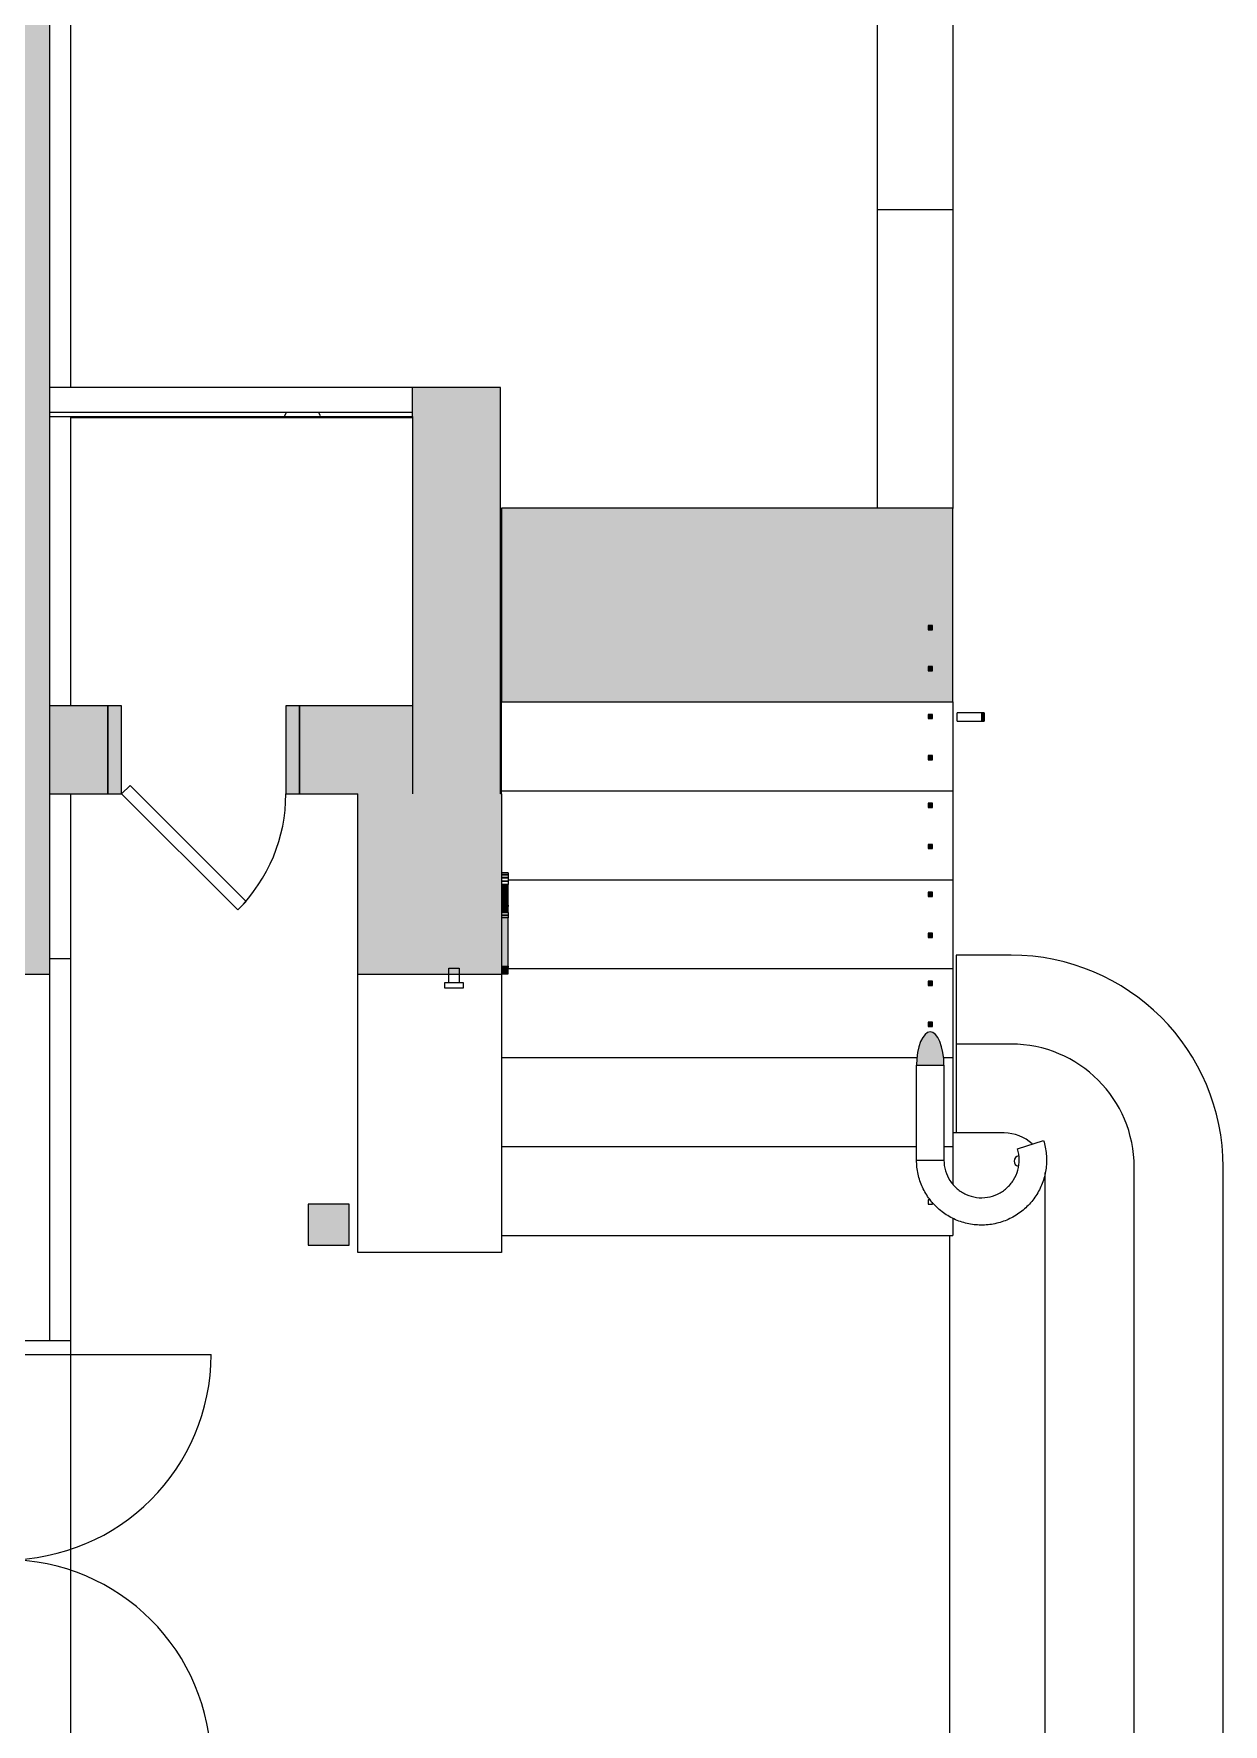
# Model space of a CAD drawing. Header units: inches. Extents: x -3640 to -1418, y -3630 to 137.
# Drawn here: x -2854.7 to -2680.9, y -1915.7 to -1668.5 of the extents above; entities that cross this region are included whole.
import ezdxf

# ---------------------------------------------------------------- set-up
doc = ezdxf.new("R2010")
doc.units = ezdxf.units.IN
doc.header["$MEASUREMENT"] = 0
for name, color, linetype, lineweight in [('A-COLS', 52, 'Continuous', 13), ('A-DOOR', 31, 'Continuous', 13), ('A-DOOR-FRAM', 31, 'Continuous', 13), ('A-FLOR', 192, 'Continuous', 13), ('A-FLOR-HRAL', 11, 'Continuous', 13), ('A-WALL', 113, 'Continuous', 13), ('A-WALL-PATT', 111, 'Continuous', 13), ('E-SERT', 181, 'Continuous', 13), ('I-WALL', 2, 'Continuous', 13)]:
    doc.layers.add(name, color=color, linetype=linetype, lineweight=lineweight)

# ---------------------------------------------------------------- blocks, each defined once
blk = doc.blocks.new('15830016-STRUCT_MARTINEZ-MOORE_CENTRAL_v2018_rvt-1-DIMENSION PLAN - LEVEL 1 _567_ - 2__ - CAD')
at = {"layer": 'A-FLOR', "color": 253, "lineweight": 25}
blk.add_line((-2720.83, -1940.2), (-2720.83, -1844.2), dxfattribs=at)
at = {"layer": 'A-WALL', "color": 253, "lineweight": 25}
for p, q in [((-2849.4, -1651.2), (-2849.4, -1720.2)), ((-2849.4, -1724.45), (-2849.4, -1766.77)), ((-2849.4, -1779.64), (-2849.4, -1803.76)), ((-2849.4, -1803.76), (-2852.4, -1803.76)), ((-2849.4, -1803.76), (-2849.4, -1859.64)), ((-2849.4, -1859.64), (-2857.08, -1859.64)), ((-2849.4, -1859.64), (-2849.4, -1923.64))]:
    blk.add_line(p, q, dxfattribs=at)
blk = doc.blocks.new('SD_Card_Reader-BSALS - Card Reader-2172332-DIMENSION PLAN - LEVEL 1 _567_ - 2__ - CAD')
at = {"layer": 'E-SERT', "color": 53, "lineweight": 9}
for p, q in [((-2840.01, -2951.83), (-2842.76, -2951.83)), ((-2842.76, -2951.83), (-2842.76, -2952.58)), ((-2842.76, -2952.58), (-2840.01, -2952.58)), ((-2842.14, -2954.71), (-2842.14, -2952.58)), ((-2840.64, -2952.58), (-2840.64, -2954.71)), ((-2840.01, -2952.58), (-2840.01, -2951.83)), ((-2840.64, -2954.71), (-2842.14, -2954.71))]:
    blk.add_line(p, q, dxfattribs=at)
blk = doc.blocks.new('15830016-ELEC_BSALS_CENTRAL_v2018_rvt-1-DIMENSION PLAN - LEVEL 1 _567_ - 2__ - CAD')
at = {"color": 250, "lineweight": 9, "rotation": 180}
blk.add_blockref('SD_Card_Reader-BSALS - Card Reader-2172332-DIMENSION PLAN - LEVEL 1 _567_ - 2__ - CAD', (-5634.7, -4759.85), dxfattribs=at)
blk = doc.blocks.new('Door-J2_4-Curtain_Wall-_only works in CW_-BSALS - Door-EXT2_4-Wide_Stile-BSALS 2-383475-DIMENSION PLAN - LEVEL 1 _567_ - 2__ - CAD')
at = {"layer": 'A-DOOR', "lineweight": 20}
for p, q in [((-30, 0), (-30, 30)), ((30, 0), (30, 30))]:
    blk.add_line(p, q, dxfattribs=at)
at = {"layer": 'A-DOOR', "lineweight": 9}
for centre, start, end in [((-30, 0), 360, 90), ((30, 0), 90, 180)]:
    blk.add_arc(centre, 30, start, end, dxfattribs=at)
blk = doc.blocks.new('Brick Slodier2 - Brick Slodier-491522-DIMENSION PLAN - LEVEL 1 _567_ - 2__ - CAD')
at = {"layer": 'A-WALL-PATT', "lineweight": 20}
for points in [[(-2785.4, -1795.92), (-2785.4, -1792.89), (-2786.4, -1792.89), (-2786.4, -1795.92)], [(-2786.4, -1796.98), (-2785.4, -1796.98), (-2785.4, -1796.1), (-2786.4, -1796.1)], [(-2785.4, -1804.85), (-2785.4, -1797.75), (-2786.4, -1797.75), (-2786.4, -1804.85)], [(-2785.4, -1805.98), (-2785.4, -1805.02), (-2786.4, -1805.02), (-2786.4, -1805.98)], [(-2785.4, -1978.38), (-2785.4, -1977.42), (-2786.4, -1977.42), (-2786.4, -1978.38)], [(-2785.4, -1985.65), (-2785.4, -1978.55), (-2786.4, -1978.55), (-2786.4, -1985.65)], [(-2785.4, -1987.31), (-2785.4, -1986.43), (-2786.4, -1986.43), (-2786.4, -1987.31)], [(-2785.4, -1990.51), (-2785.4, -1987.48), (-2786.4, -1987.48), (-2786.4, -1990.51)]]:
    blk.add_hatch(color=10, dxfattribs=at).paths.add_polyline_path(points, flags=0)
at = {"layer": 'A-WALL', "lineweight": 20}
for p, q in [((-2785.4, -1791.18), (-2786.4, -1791.18)), ((-2786.4, -1791.2), (-2785.4, -1791.2)), ((-2785.4, -1791.47), (-2786.4, -1791.47)), ((-2786.4, -1791.49), (-2785.4, -1791.49)), ((-2785.4, -1791.87), (-2786.4, -1791.87)), ((-2786.4, -1791.9), (-2785.4, -1791.9)), ((-2785.4, -1791.2), (-2785.4, -1791.47)), ((-2785.4, -1791.49), (-2785.4, -1791.87)), ((-2785.4, -1791.9), (-2785.4, -1792.39)), ((-2785.4, -1792.39), (-2786.4, -1792.39)), ((-2786.4, -1792.42), (-2785.4, -1792.42)), ((-2786.4, -1792.89), (-2786.4, -1795.92)), ((-2785.4, -1792.89), (-2786.4, -1792.89)), ((-2785.4, -1792.42), (-2785.4, -1792.89)), ((-2785.4, -1795.92), (-2785.4, -1792.89)), ((-2786.4, -1795.92), (-2785.4, -1795.92)), ((-2786.4, -1796.1), (-2786.4, -1796.98)), ((-2785.4, -1796.1), (-2786.4, -1796.1)), ((-2786.4, -1796.98), (-2785.4, -1796.98)), ((-2785.4, -1795.92), (-2785.4, -1796.1)), ((-2785.4, -1796.98), (-2785.4, -1796.1)), ((-2785.4, -1796.97), (-2785.4, -1797.36)), ((-2785.4, -1797.36), (-2786.4, -1797.36)), ((-2786.4, -1797.44), (-2785.4, -1797.44)), ((-2786.4, -1797.75), (-2786.4, -1804.85)), ((-2785.4, -1797.75), (-2786.4, -1797.75)), ((-2785.4, -1797.36), (-2785.4, -1797.44)), ((-2785.4, -1797.44), (-2785.4, -1797.75)), ((-2785.4, -1804.85), (-2785.4, -1797.75)), ((-2786.4, -1804.85), (-2785.4, -1804.85)), ((-2786.4, -1805.02), (-2786.4, -1805.98)), ((-2785.4, -1805.02), (-2786.4, -1805.02)), ((-2786.4, -1805.98), (-2785.4, -1805.98)), ((-2785.4, -1804.85), (-2785.4, -1805.02)), ((-2785.4, -1805.98), (-2785.4, -1805.02)), ((-2786.4, -1977.42), (-2786.4, -1978.38)), ((-2785.4, -1977.42), (-2786.4, -1977.42)), ((-2785.4, -1978.38), (-2785.4, -1977.42)), ((-2786.4, -1978.38), (-2785.4, -1978.38)), ((-2786.4, -1978.55), (-2786.4, -1985.65)), ((-2785.4, -1978.55), (-2786.4, -1978.55)), ((-2785.4, -1978.38), (-2785.4, -1978.55)), ((-2785.4, -1985.65), (-2785.4, -1978.55)), ((-2786.4, -1985.65), (-2785.4, -1985.65)), ((-2785.4, -1985.96), (-2786.4, -1985.96)), ((-2786.4, -1986.04), (-2785.4, -1986.04)), ((-2786.4, -1986.43), (-2786.4, -1987.31)), ((-2785.4, -1986.43), (-2786.4, -1986.43)), ((-2786.4, -1987.31), (-2785.4, -1987.31)), ((-2785.4, -1985.65), (-2785.4, -1985.96)), ((-2785.4, -1985.96), (-2785.4, -1986.04)), ((-2785.4, -1986.04), (-2785.4, -1986.43)), ((-2785.4, -1987.31), (-2785.4, -1986.43)), ((-2785.4, -1987.31), (-2785.4, -1987.48)), ((-2786.4, -1987.48), (-2786.4, -1990.51)), ((-2785.4, -1987.48), (-2786.4, -1987.48)), ((-2785.4, -1990.51), (-2785.4, -1987.48)), ((-2786.4, -1990.51), (-2785.4, -1990.51)), ((-2785.4, -1990.98), (-2786.4, -1990.98)), ((-2786.4, -1991.02), (-2785.4, -1991.02)), ((-2785.4, -1991.5), (-2786.4, -1991.5)), ((-2786.4, -1991.53), (-2785.4, -1991.53)), ((-2785.4, -1991.91), (-2786.4, -1991.91)), ((-2786.4, -1991.93), (-2785.4, -1991.93)), ((-2785.4, -1992.2), (-2786.4, -1992.2)), ((-2786.4, -1992.22), (-2785.4, -1992.22)), ((-2785.4, -1990.51), (-2785.4, -1990.98)), ((-2785.4, -1991.02), (-2785.4, -1991.5)), ((-2785.4, -1991.53), (-2785.4, -1991.91)), ((-2785.4, -1991.93), (-2785.4, -1992.2))]:
    blk.add_line(p, q, dxfattribs=at)
blk = doc.blocks.new('Walls 60 - Walls 22-498850-DIMENSION PLAN - LEVEL 1 _567_ - 2__ - CAD')
at = {"layer": 'A-WALL-PATT', "lineweight": 20}
h = blk.add_hatch(color=10, dxfattribs=at)
h.paths.add_polyline_path([(-2758.35, -2045.96), (-2720.4, -2045.96), (-2720.4, -2017.64), (-2786.4, -2017.64), (-2786.4, -2045.96)], flags=0)
h.paths.add_polyline_path([(-2786.4, -1765.64), (-2720.4, -1765.64), (-2720.4, -1737.32), (-2786.4, -1737.32), (-2786.4, -1751.64)], flags=0)
at = {"layer": 'A-WALL', "lineweight": 20}
for p, q in [((-2720.4, -1737.32), (-2786.4, -1737.32)), ((-2786.4, -1737.32), (-2786.4, -1751.64)), ((-2720.4, -1751.64), (-2720.4, -1737.32)), ((-2786.4, -1751.64), (-2786.4, -1765.64)), ((-2720.4, -1765.64), (-2720.4, -1751.64)), ((-2786.4, -1765.64), (-2720.4, -1765.64)), ((-2786.4, -1778.64), (-2786.4, -1765.64)), ((-2720.4, -1765.64), (-2720.4, -1778.64)), ((-2786.4, -1779.08), (-2786.4, -1778.64)), ((-2786.4, -1778.64), (-2720.4, -1778.64)), ((-2720.4, -1778.64), (-2720.4, -1791.64)), ((-2785.4, -1791.64), (-2720.4, -1791.64)), ((-2720.4, -1791.64), (-2720.4, -1804.64)), ((-2785.4, -1804.64), (-2720.4, -1804.64)), ((-2720.4, -1804.64), (-2720.4, -1817.64)), ((-2786.4, -1817.64), (-2725.65, -1817.64)), ((-2721.77, -1817.64), (-2720.4, -1817.64)), ((-2720.4, -1817.64), (-2720.4, -1830.64)), ((-2786.4, -1830.64), (-2725.71, -1830.64)), ((-2721.71, -1830.64), (-2720.4, -1830.64)), ((-2720.4, -1830.64), (-2720.4, -1836.12)), ((-2720.4, -1841.13), (-2720.4, -1843.64)), ((-2786.4, -1843.64), (-2720.4, -1843.64))]:
    blk.add_line(p, q, dxfattribs=at)
blk = doc.blocks.new('Railings 14 - Railings 1-504589-DIMENSION PLAN - LEVEL 1 _567_ - 2__ - CAD')
at = {"layer": 'A-FLOR-HRAL', "lineweight": 9}
for points in [[(-2723.4, -1755.64), (-2723.4, -1755.02), (-2724.02, -1755.02), (-2724.02, -1755.64)], [(-2723.4, -1761.64), (-2723.4, -1761.02), (-2724.02, -1761.02), (-2724.02, -1761.64)], [(-2723.4, -1768.64), (-2723.4, -1768.02), (-2724.02, -1768.02), (-2724.02, -1768.64)], [(-2715.82, -1769.02), (-2715.82, -1767.77), (-2716.2, -1767.77), (-2716.2, -1769.02)], [(-2723.4, -1774.64), (-2723.4, -1774.02), (-2724.02, -1774.02), (-2724.02, -1774.64)], [(-2723.4, -1781.64), (-2723.4, -1781.02), (-2724.02, -1781.02), (-2724.02, -1781.64)], [(-2723.4, -1787.64), (-2723.4, -1787.02), (-2724.02, -1787.02), (-2724.02, -1787.64)], [(-2723.4, -1794.64), (-2723.4, -1794.02), (-2724.02, -1794.02), (-2724.02, -1794.64)], [(-2723.4, -1800.64), (-2723.4, -1800.02), (-2724.02, -1800.02), (-2724.02, -1800.64)], [(-2723.4, -1807.64), (-2723.4, -1807.02), (-2724.02, -1807.02), (-2724.02, -1807.64)], [(-2723.4, -1813.64), (-2723.4, -1813.02), (-2724.02, -1813.02), (-2724.02, -1813.64)], [(-2725.71, -1819.32), (-2721.71, -1819.32), (-2721.75, -1818.37), (-2721.86, -1817.45), (-2722.05, -1816.61), (-2722.29, -1815.87), (-2722.6, -1815.26), (-2722.94, -1814.81), (-2723.32, -1814.53), (-2723.71, -1814.44), (-2724.1, -1814.53), (-2724.47, -1814.81), (-2724.82, -1815.26), (-2725.12, -1815.87), (-2725.37, -1816.61), (-2725.56, -1817.45), (-2725.67, -1818.37)]]:
    blk.add_hatch(color=90, dxfattribs=at).paths.add_polyline_path(points, flags=0)
at = {"layer": 'A-FLOR-HRAL', "lineweight": 20}
for p, q in [((-2723.4, -1755.02), (-2724.02, -1755.02)), ((-2724.02, -1755.02), (-2724.02, -1755.64)), ((-2723.4, -1755.64), (-2723.4, -1755.02)), ((-2724.02, -1755.64), (-2723.4, -1755.64)), ((-2723.4, -1761.02), (-2724.02, -1761.02)), ((-2724.02, -1761.02), (-2724.02, -1761.64)), ((-2724.02, -1761.64), (-2723.4, -1761.64)), ((-2723.4, -1761.64), (-2723.4, -1761.02)), ((-2723.4, -1768.02), (-2724.02, -1768.02)), ((-2724.02, -1768.02), (-2724.02, -1768.64)), ((-2724.02, -1768.64), (-2723.4, -1768.64)), ((-2723.4, -1768.64), (-2723.4, -1768.02)), ((-2716.2, -1767.77), (-2716.2, -1769.02)), ((-2715.82, -1767.77), (-2716.2, -1767.77)), ((-2716.2, -1769.02), (-2715.82, -1769.02)), ((-2715.82, -1769.02), (-2715.82, -1767.77)), ((-2723.4, -1774.02), (-2724.02, -1774.02)), ((-2724.02, -1774.02), (-2724.02, -1774.64)), ((-2724.02, -1774.64), (-2723.4, -1774.64)), ((-2723.4, -1774.64), (-2723.4, -1774.02)), ((-2723.4, -1781.02), (-2724.02, -1781.02)), ((-2724.02, -1781.02), (-2724.02, -1781.64)), ((-2724.02, -1781.64), (-2723.4, -1781.64)), ((-2723.4, -1781.64), (-2723.4, -1781.02)), ((-2723.4, -1787.02), (-2724.02, -1787.02)), ((-2724.02, -1787.02), (-2724.02, -1787.64)), ((-2723.4, -1787.64), (-2723.4, -1787.02)), ((-2724.02, -1787.64), (-2723.4, -1787.64)), ((-2723.4, -1794.02), (-2724.02, -1794.02)), ((-2724.02, -1794.02), (-2724.02, -1794.64)), ((-2723.4, -1794.64), (-2723.4, -1794.02)), ((-2724.02, -1794.64), (-2723.4, -1794.64)), ((-2723.4, -1800.02), (-2724.02, -1800.02)), ((-2724.02, -1800.02), (-2724.02, -1800.64)), ((-2724.02, -1800.64), (-2723.4, -1800.64)), ((-2723.4, -1800.64), (-2723.4, -1800.02)), ((-2723.4, -1807.02), (-2724.02, -1807.02)), ((-2724.02, -1807.02), (-2724.02, -1807.64)), ((-2724.02, -1807.64), (-2723.4, -1807.64)), ((-2723.4, -1807.64), (-2723.4, -1807.02)), ((-2723.4, -1813.02), (-2724.02, -1813.02)), ((-2724.02, -1813.02), (-2724.02, -1813.64)), ((-2724.02, -1813.64), (-2723.4, -1813.64)), ((-2723.4, -1813.64), (-2723.4, -1813.02)), ((-2725.71, -1819.32), (-2721.71, -1819.32))]:
    blk.add_line(p, q, dxfattribs=at)
at = {"layer": 'A-FLOR-HRAL', "lineweight": 9}
for p, q in [((-2719.81, -1767.77), (-2719.81, -1769.02)), ((-2717.58, -1767.77), (-2719.77, -1767.77)), ((-2719.77, -1769.02), (-2717.58, -1769.02)), ((-2716.2, -1767.77), (-2717.58, -1767.77)), ((-2717.58, -1769.02), (-2716.2, -1769.02)), ((-2715.82, -1767.77), (-2715.82, -1767.77)), ((-2715.82, -1769.02), (-2715.82, -1769.02)), ((-2715.79, -1769.02), (-2715.79, -1767.77)), ((-2725.71, -1833.2), (-2725.71, -1819.32)), ((-2721.71, -1819.32), (-2721.71, -1833.2)), ((-2710.97, -1831.54), (-2707.15, -1830.32)), ((-2725.71, -1833.2), (-2721.71, -1833.2)), ((-2725.71, -1833.2), (-2721.71, -1833.2)), ((-2723.71, -1839.02), (-2724.02, -1839.02)), ((-2724.02, -1839.02), (-2724.02, -1839.64)), ((-2724.02, -1839.64), (-2723.4, -1839.64)), ((-2723.4, -1839.64), (-2723.4, -1839.35))]:
    blk.add_line(p, q, dxfattribs=at)
at = {"layer": 'A-FLOR-HRAL', "lineweight": 20, "flags": 128}
blk.add_lwpolyline([(-2721.71, -1819.32), (-2721.75, -1818.37), (-2721.86, -1817.45), (-2722.05, -1816.61), (-2722.29, -1815.87), (-2722.6, -1815.26), (-2722.94, -1814.81), (-2723.32, -1814.53), (-2723.71, -1814.44), (-2724.1, -1814.53), (-2724.47, -1814.81), (-2724.82, -1815.26), (-2725.12, -1815.87), (-2725.37, -1816.61), (-2725.56, -1817.45), (-2725.67, -1818.37), (-2725.71, -1819.32)], dxfattribs=at)
at = {"layer": 'A-FLOR-HRAL', "lineweight": 9}
for start, end in [(96.5097, 180), (180, 260.6075)]:
    blk.add_arc((-2710.71, -1833.33), 0.75, start, end, dxfattribs=at)
for points in [[(-2707.15, -1830.32), (-2706.95, -1830.97), (-2706.67, -1832.32), (-2706.71, -1834.38), (-2707.18, -1836.39), (-2708.07, -1838.24), (-2709.34, -1839.87), (-2710.92, -1841.18), (-2712.75, -1842.13), (-2714.74, -1842.66), (-2716.8, -1842.76), (-2718.83, -1842.41), (-2720.74, -1841.64), (-2722.44, -1840.47), (-2723.85, -1838.97), (-2724.91, -1837.2), (-2725.56, -1835.25), (-2725.71, -1833.89), (-2725.71, -1833.2)], [(-2721.71, -1833.2), (-2721.71, -1833.73), (-2721.56, -1834.78), (-2720.89, -1836.24), (-2719.84, -1837.44), (-2718.49, -1838.29), (-2716.95, -1838.73), (-2715.35, -1838.71), (-2713.83, -1838.24), (-2712.49, -1837.36), (-2711.47, -1836.14), (-2710.83, -1834.67), (-2710.63, -1833.09), (-2710.81, -1832.04), (-2710.97, -1831.54)]]:
    blk.add_open_spline(points, degree=3, dxfattribs=at)
blk = doc.blocks.new('Rectangular Column - 6x6-556565-DIMENSION PLAN - LEVEL 1 _567_ - 2__ - CAD')
at = {"layer": 'A-COLS', "lineweight": 9}
blk.add_hatch(color=90, dxfattribs=at).paths.add_polyline_path([(3, -3), (3, 3), (-3, 3), (-3, -3)], flags=0)
at = {"layer": 'A-COLS', "lineweight": 20}
for p, q in [((3, 3), (-3, 3)), ((-3, 3), (-3, -3)), ((3, -3), (3, 3)), ((-3, -3), (3, -3))]:
    blk.add_line(p, q, dxfattribs=at)
blk = doc.blocks.new('Door-A1_4-BSALS - A1_4-24x84-BSALS-3442767-DIMENSION PLAN - LEVEL 1 _567_ - 2__ - CAD')
at = {"layer": 'A-DOOR-FRAM', "lineweight": 20}
h = blk.add_hatch(color=10, dxfattribs=at)
h.paths.add_polyline_path([(14, 6.44), (12, 6.44), (12, -6.44), (14, -6.44), (14, 5.43)], flags=0)
h.paths.add_polyline_path([(-14, 6.44), (-14, -6.44), (-12, -6.44), (-12, 6.44)], flags=0)
at = {"layer": 'A-DOOR', "lineweight": 20}
for p, q in [((-4.97, 23.41), (-6.21, 22.17)), ((12, 6.44), (-4.97, 23.41)), ((-6.21, 22.17), (10.76, 5.2)), ((10.76, 5.2), (12, 6.44))]:
    blk.add_line(p, q, dxfattribs=at)
at = {"layer": 'A-DOOR', "lineweight": 9}
blk.add_arc((12, 6.44), 24, 135, 180, dxfattribs=at)
at = {"layer": 'A-DOOR-FRAM', "lineweight": 20}
for p, q in [((-12, 6.44), (-14, 6.44)), ((-14, 6.44), (-14, -6.44)), ((-12, -6.44), (-12, 6.44)), ((14, 6.44), (12, 6.44)), ((12, 6.44), (12, -6.44)), ((14, -6.44), (14, 6.44)), ((-14, -6.44), (-12, -6.44)), ((12, -6.44), (14, -6.44))]:
    blk.add_line(p, q, dxfattribs=at)
blk = doc.blocks.new('Basic Wall _ A3e-4 1_4_-BSALS - ___-3766946-DIMENSION PLAN - LEVEL 1 _567_ - 2__ - CAD')
at = {"layer": 'I-WALL', "lineweight": 20}
blk.add_line((-2849.4, -1724.58), (-2799.4, -1724.58), dxfattribs=at)

msp = doc.modelspace()

# ---------------------------------------------------------------- block references
at = {"lineweight": 5}
msp.add_blockref('15830016-STRUCT_MARTINEZ-MOORE_CENTRAL_v2018_rvt-1-DIMENSION PLAN - LEVEL 1 _567_ - 2__ - CAD', (0, 0), dxfattribs=at)

# ---------------------------------------------------------------- next in the draw order: hatches: boundary and pattern name
at = {"layer": 'A-WALL-PATT', "lineweight": 20}
h = msp.add_hatch(color=10, dxfattribs=at)
h.paths.add_polyline_path([(-2865.27, -1797.64), (-2852.4, -1797.64), (-2852.4, -1632.14), (-2865.27, -1632.14), (-2865.27, -1771.64), (-2863.24, -1771.64), (-2863.24, -1772.39), (-2865.27, -1772.39), (-2865.27, -1778.63)], flags=0)
h.paths.add_polyline_path([(-2852.4, -1602.14), (-2852.4, -1589.14), (-2865.27, -1589.14), (-2865.27, -1602.14)], flags=0)
h.paths.add_polyline_path([(-2852.4, -1559.14), (-2852.4, -1513.14), (-2865.27, -1513.14), (-2865.27, -1559.14)], flags=0)
h.paths.add_polyline_path([(-2852.4, -1483.14), (-2852.4, -1470.14), (-2865.27, -1470.14), (-2865.27, -1483.14)], flags=0)
h.paths.add_polyline_path([(-2865.27, -1440.14), (-2852.4, -1440.14), (-2852.4, -1394.14), (-2865.27, -1394.14), (-2865.27, -1422.55)], flags=0)
h.paths.add_polyline_path([(-2865.27, -1364.14), (-2852.4, -1364.14), (-2852.4, -1351.14), (-2865.27, -1351.14), (-2865.27, -1357.81)], flags=0)
h.paths.add_polyline_path([(-2852.4, -1321.14), (-2852.4, -1275.14), (-2865.27, -1275.14), (-2865.27, -1321.14)], flags=0)
h.paths.add_polyline_path([(-2852.4, -1245.14), (-2852.4, -1232.14), (-2865.27, -1232.14), (-2865.27, -1245.14)], flags=0)
h.paths.add_polyline_path([(-2852.4, -1202.14), (-2852.4, -1171.64), (-2865.27, -1171.64), (-2865.27, -1202.14)], flags=0)
msp.add_hatch(color=10, dxfattribs=at).paths.add_polyline_path([(-2799.4, -1779.64), (-2786.52, -1779.64), (-2786.52, -1720.2), (-2799.4, -1720.2), (-2799.4, -1746.26)], flags=0)
at = {"layer": 'A-WALL-PATT', "lineweight": 9}
h = msp.add_hatch(dxfattribs=at)
h.set_pattern_fill('FP_1', color=256, style=0, pattern_type=2)
h.set_pattern_definition([(0, (0, 0), (30.72, 7.68), [1.267, -21.773, 1.267, -21.773, -122.88]), (0, (0, 0), (30.72, 7.68), [-46.08, 1.267, -44.813, 1.267, -21.773, -53.76]), (0, (0, 0), (30.72, 7.68), [-115.2, 1.267, -14.093, 1.267, -37.133]), (120, (11.52, 3.84), (-22.011075, 22.7643), [1.267, -21.773, 1.267, -21.773, -122.88]), (120, (11.52, 3.84), (-22.011075, 22.7643), [-46.08, 1.267, -44.813, 1.267, -21.773, -53.76]), (120, (11.52, 3.84), (-22.011075, 22.7643), [-115.2, 1.267, -14.093, 1.267, -37.133]), (240, (15.36, 19.2), (-8.708925, -30.4443), [1.267, -21.773, 1.267, -21.773, -122.88]), (240, (15.36, 19.2), (-8.708925, -30.4443), [-46.08, 1.267, -44.813, 1.267, -21.773, -53.76]), (240, (15.36, 19.2), (-8.708925, -30.4443), [-115.2, 1.267, -14.093, 1.267, -37.133])])
h.paths.add_polyline_path([(-2852.4, -1724.45), (-2799.4, -1724.45), (-2799.4, -1723.83), (-2852.4, -1723.83)], flags=0)
at = {"layer": 'A-WALL-PATT', "lineweight": 20}
h = msp.add_hatch(color=10, dxfattribs=at)
h.paths.add_polyline_path([(-2807.4, -1779.64), (-2799.4, -1779.64), (-2799.4, -1766.77), (-2815.9, -1766.77), (-2815.9, -1779.64)], flags=0)
h.paths.add_polyline_path([(-2843.9, -1779.64), (-2843.9, -1766.77), (-2852.4, -1766.77), (-2852.4, -1779.64)], flags=0)
h = msp.add_hatch(color=10, dxfattribs=at)
h.paths.add_polyline_path([(-2807.4, -2003.64), (-2786.4, -2003.64), (-2786.4, -1977.42), (-2807.4, -1977.42)], flags=0)
h.paths.add_polyline_path([(-2796.55, -1805.99), (-2786.4, -1805.99), (-2786.4, -1779.64), (-2807.4, -1779.64), (-2807.4, -1805.99)], flags=0)
h = msp.add_hatch(color=10, dxfattribs=at)
h.paths.add_polyline_path([(-2852.4, -1985.14), (-2852.4, -1977.42), (-2865.27, -1977.42), (-2865.27, -1985.14)], flags=0)
h.paths.add_polyline_path([(-2865.27, -1805.99), (-2852.4, -1805.99), (-2852.4, -1797.64), (-2865.27, -1797.64)], flags=0)

# ---------------------------------------------------------------- next in the draw order: linework, layer by layer
at = {"layer": 'A-FLOR', "lineweight": 20}
for p, q in [((-2719.9, -1803.23), (-2719.9, -1829.23)), ((-2711.9, -1803.23), (-2719.9, -1803.23)), ((-2711.9, -1816.23), (-2719.9, -1816.23)), ((-2712.9, -1829.23), (-2720.4, -1829.23)), ((-2706.9, -1948.23), (-2706.9, -1835.23)), ((-2693.9, -1949.23), (-2693.9, -1834.23)), ((-2680.9, -1949.23), (-2680.9, -1834.23))]:
    msp.add_line(p, q, dxfattribs=at)
for centre, radius, start, end in [((-2711.9, -1834.23), 31, 0, 90), ((-2711.9, -1834.23), 18, 0, 90), ((-2712.9, -1835.23), 6, 47.1058, 90), ((-2712.9, -1835.23), 6, 0, 2.2954)]:
    msp.add_arc(centre, radius, start, end, dxfattribs=at)
at = {"layer": 'A-WALL', "lineweight": 20}
for p, q in [((-2852.4, -1859.64), (-2852.4, -1632.14)), ((-2720.4, -1640.2), (-2720.4, -1737.89)), ((-2849.4, -1651.2), (-2849.4, -1720.2)), ((-2731.4, -1737.89), (-2731.4, -1651.2)), ((-2731.4, -1694.2), (-2720.4, -1694.2)), ((-2786.52, -1720.2), (-2799.4, -1720.2)), ((-2786.52, -1779.64), (-2786.52, -1720.2)), ((-2849.4, -1724.45), (-2849.4, -1766.77)), ((-2799.4, -1724.45), (-2799.4, -1779.64)), ((-2843.9, -1766.77), (-2852.4, -1766.77)), ((-2843.9, -1779.64), (-2843.9, -1766.77)), ((-2799.4, -1766.77), (-2815.9, -1766.77)), ((-2815.9, -1766.77), (-2815.9, -1779.64)), ((-2852.4, -1779.64), (-2843.9, -1779.64)), ((-2849.4, -1779.64), (-2849.4, -2003.64)), ((-2815.9, -1779.64), (-2807.4, -1779.64)), ((-2807.4, -1846.7), (-2807.4, -1779.64)), ((-2786.4, -1779.64), (-2786.52, -1779.64)), ((-2786.4, -1779.64), (-2786.4, -1846.7)), ((-2849.4, -1803.76), (-2852.4, -1803.76)), ((-2865.27, -1805.99), (-2852.4, -1805.99)), ((-2807.4, -1805.99), (-2786.4, -1805.99)), ((-2786.4, -1846.7), (-2807.4, -1846.7)), ((-2849.4, -1859.64), (-2857.08, -1859.64))]:
    msp.add_line(p, q, dxfattribs=at)
at = {"layer": 'A-WALL'}
msp.add_line((-2852.4, -1723.83), (-2799.4, -1723.83), dxfattribs=at)
at = {"layer": 'I-WALL', "lineweight": 20}
for p, q in [((-2799.4, -1720.2), (-2852.4, -1720.2)), ((-2799.4, -1724.45), (-2799.4, -1720.2)), ((-2852.4, -1724.45), (-2799.4, -1724.45))]:
    msp.add_line(p, q, dxfattribs=at)

# ---------------------------------------------------------------- next in the draw order: block references
at = {"lineweight": 5}
msp.add_blockref('15830016-ELEC_BSALS_CENTRAL_v2018_rvt-1-DIMENSION PLAN - LEVEL 1 _567_ - 2__ - CAD', (0, 0), dxfattribs=at)
at = {"layer": 'A-COLS', "lineweight": 9}
msp.add_blockref('Rectangular Column - 6x6-556565-DIMENSION PLAN - LEVEL 1 _567_ - 2__ - CAD', (-2811.65, -1842.64), dxfattribs=at)
at = {"layer": 'A-DOOR', "lineweight": 20}
for name, p, rotation in [('Door-A1_4-BSALS - A1_4-24x84-BSALS-3442767-DIMENSION PLAN - LEVEL 1 _567_ - 2__ - CAD', (-2829.9, -1773.2), 180), ('Door-J2_4-Curtain_Wall-_only works in CW_-BSALS - Door-EXT2_4-Wide_Stile-BSALS 2-383475-DIMENSION PLAN - LEVEL 1 _567_ - 2__ - CAD', (-2858.83, -1891.64), 269.9999999999999)]:
    msp.add_blockref(name, p, dxfattribs=dict(at, rotation=rotation))
at = {"layer": 'A-FLOR-HRAL', "lineweight": 9}
msp.add_blockref('Railings 14 - Railings 1-504589-DIMENSION PLAN - LEVEL 1 _567_ - 2__ - CAD', (0, 0), dxfattribs=at)
at = {"layer": 'A-WALL', "lineweight": 20}
for name, p in [('Walls 60 - Walls 22-498850-DIMENSION PLAN - LEVEL 1 _567_ - 2__ - CAD', (0, -0.56)), ('Brick Slodier2 - Brick Slodier-491522-DIMENSION PLAN - LEVEL 1 _567_ - 2__ - CAD', (0, 0))]:
    msp.add_blockref(name, p, dxfattribs=at)
at = {"layer": 'I-WALL', "lineweight": 20}
msp.add_blockref('Basic Wall _ A3e-4 1_4_-BSALS - ___-3766946-DIMENSION PLAN - LEVEL 1 _567_ - 2__ - CAD', (0, 0), dxfattribs=at)

doc.saveas('drawing.dxf')
